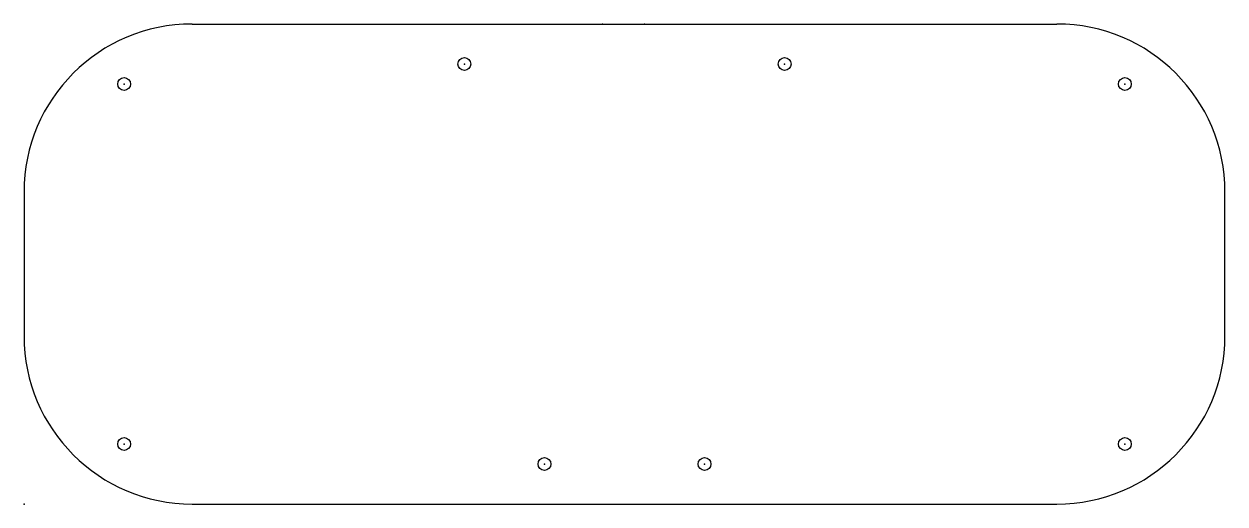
# Model space of a CAD drawing. Header units: millimetres. Extents: x 0 to 300, y 0 to 120.
import ezdxf

# ---------------------------------------------------------------- set-up
doc = ezdxf.new("R2010")
doc.units = ezdxf.units.MM
doc.layers.get('0').update_dxf_attribs({"linetype": 'CONTINUOUS'})

msp = doc.modelspace()

# ---------------------------------------------------------------- linework, layer by layer
for p, q in [((42, 120), (143.5, 120)), ((143.5, 120), (144.5, 120)), ((144.5, 120), (155, 120)), ((155, 120), (156, 120)), ((156, 120), (258, 120)), ((0, 78), (0, 42)), ((300, 42), (300, 78)), ((42, 0), (258, 0))]:
    msp.add_line(p, q)
for centre in [(110, 110), (190, 110), (25, 105), (275, 105), (25, 15), (275, 15), (130, 10), (170, 10)]:
    msp.add_circle(centre, 1.6)
for centre, start, end in [((42, 78), 90, 180), ((258, 78), 0, 90), ((42, 42), 180, 270), ((258, 42), -90, 0)]:
    msp.add_arc(centre, 42, start, end)
for p in [(144.5, 120), (155, 120), (110, 110), (190, 110), (25, 105), (275, 105), (25, 15), (275, 15), (130, 10), (170, 10), (0, 0), (0, 0), (0, 0)]:
    msp.add_point(p)

doc.saveas('drawing.dxf')
